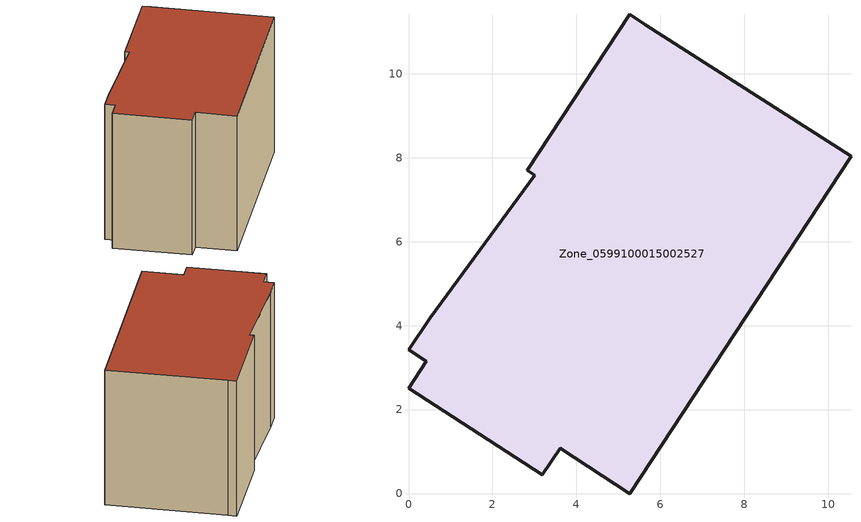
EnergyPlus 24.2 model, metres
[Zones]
Zone_0599100015002527
 floor ground (C_G): 0,2.51 0.42,3.15 0.01,3.42 0.52,4.19 3,7.58 2.82,7.7 5.27,11.41 5.64,11.17 10.54,8.04 5.27,0 3.61,1.08 3.19,0.44 z0.84
 wall outside (C_F): 0.42,3.15 0,2.51 3.19,0.44 3.61,1.08 5.27,0 10.54,8.04 5.64,11.17 5.27,11.41 2.82,7.7 3,7.58 0.52,4.19 0.01,3.42 0.42,3.15 z0.84:8.06
 roof outside (C_R): 5.64,11.17 5.27,11.41 2.82,7.7 3,7.58 0.52,4.19 0.01,3.42 0.42,3.15 0,2.51 3.19,0.44 3.61,1.08 5.27,0 10.54,8.04 z8.06
[BUILDING]
Pand.0599100015002527: North Axis=0; Terrain=City; Loads Convergence Tolerance Value=0.04; Temperature Convergence Tolerance Value=0.4; Solar Distribution=FullExterior; Maximum Number of Warmup Days=25; Minimum Number of Warmup Days=1
[Site:Location]
Rotterdam.The.Hague.AP_ZH_NLD Design_Conditions: Latitude=51.96; Longitude=4.45; Time Zone=1; Elevation=-4.5
[SITE:GROUNDTEMPERATURE:BUILDINGSURFACE]
18, 18, 18, 18, 18, 18, 18, 18, 18, 18, 18, 18
[MATERIAL] Thermal Absorptance=0.9; Solar Absorptance=0.7; Visible Absorptance=0.7
Name | Roughness | Thickness | Conductivity | Density | Specific Heat
G.TC.1965-1974 | MediumSmooth | 0.15 | 0.882353 | 540 | 1210
F.TC.1965-1974 | Rough | 0.3 | 0.697674 | 1920 | 840
R.TC.1965-1974 | MediumRough | 0.2 | 0.232558 | 1500 | 1000
[CONSTRUCTION]
C_G: G.TC.1965-1974
C_F: F.TC.1965-1974
C_R: R.TC.1965-1974
[ZONE]
Zone_0599100015002527: Type=1; Multiplier=1; Ceiling Height=Autocalculate; Volume=Autocalculate; Floor Area=autocalculate; Part of Total Floor Area=Yes
[ZONEINFILTRATION:DESIGNFLOWRATE]
Infil_Zone_0599100015002527: Zone or ZoneList or Space or SpaceList=Zone_0599100015002527; Schedule=AlwaysOn; Design Flow Rate Calculation Method=Flow/Area; Flow Rate per Floor Area=0.003; Constant Term Coefficient=1; Temperature Term Coefficient=0; Velocity Term Coefficient=0; Velocity Squared Term Coefficient=0
[HVACTEMPLATE:ZONE:IDEALLOADSAIRSYSTEM]
Zone_0599100015002527: Maximum Heating Supply Air Temperature=50; Minimum Cooling Supply Air Temperature=13; Maximum Heating Supply Air Humidity Ratio=0.0156; Minimum Cooling Supply Air Humidity Ratio=0.0077; Heating Limit=NoLimit; Cooling Limit=NoLimit; Dehumidification Control Type=ConstantSensibleHeatRatio; Cooling Sensible Heat Ratio=0.7; Dehumidification Setpoint=60; Humidification Control Type=None; Humidification Setpoint=30; Outdoor Air Method=None; Outdoor Air Flow Rate per Person=0.00944; Outdoor Air Flow Rate per Zone Floor Area=0; Outdoor Air Flow Rate per Zone=0; Demand Controlled Ventilation Type=None; Outdoor Air Economizer Type=NoEconomizer; Heat Recovery Type=None; Sensible Heat Recovery Effectiveness=0.7; Latent Heat Recovery Effectiveness=0.65
[ZONECONTROL:THERMOSTAT]
ThermostatControl_Zone_0599100015002527: Zone or ZoneList=Zone_0599100015002527; Control Type Schedule=DualSetpointControlType; Control 1=Thermostat_Zone_0599100015002527; Temperature Difference Between Cutout And Setpoint=0
[THERMOSTATSETPOINT:DUALSETPOINT]
Thermostat_Zone_0599100015002527: Heating Setpoint Temperature Schedule=HeatingSetpoint_Zone_0599100015002527; Cooling Setpoint Temperature Schedule=CoolingSetpoint_Zone_0599100015002527
[SCHEDULE:COMPACT]
HeatingSetpoint_Zone_0599100015002527: Through: 12/31, For: AllDays, Until: 24:00, 21
CoolingSetpoint_Zone_0599100015002527: Through: 12/31, For: AllDays, Until: 24:00, 24
DualSetpointControlType: Through: 12/31, For: AllDays, Until: 24:00, 4
AlwaysOn: Through: 12/31, For: AllDays, Until: 24:00, 1
